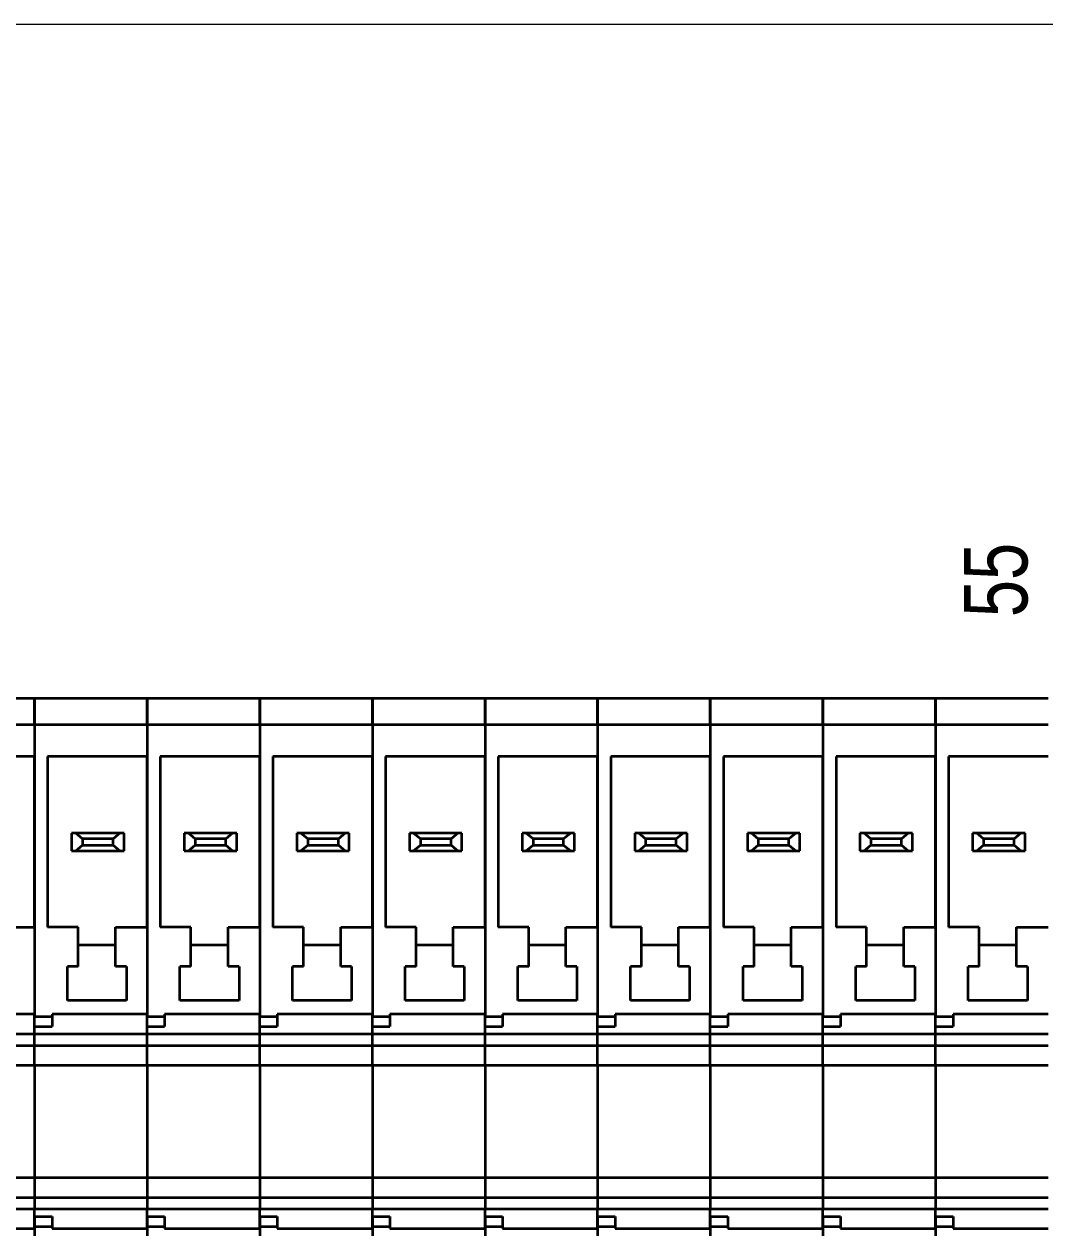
# Model space of a CAD drawing. Header units: millimetres. Extents: x 7 to 587, y 2 to 418.
# Drawn here: x 355.5 to 402.2, y 240.2 to 295.4 of the extents above; entities that cross this region are included whole.
import ezdxf
from ezdxf.enums import TextEntityAlignment as Align

# ---------------------------------------------------------------- set-up
doc = ezdxf.new("R2010")
doc.units = ezdxf.units.MM
doc.layers.add('GR1_01', color=7, linetype='Continuous')
doc.layers.add('GR1_16', color=7, linetype='Continuous')
doc.styles.add('HG丸ｺﾞｼｯｸM-PRO', font='')
doc.styles.get('HG丸ｺﾞｼｯｸM-PRO').set_extended_font_data('HG丸ｺﾞｼｯｸM-PRO')

# ---------------------------------------------------------------- blocks, each defined once
blk = doc.blocks.new('BLKF077')
at = {"layer": 'GR1_01', "color": 3, "linetype": 'Continuous', "lineweight": 35}
for p, q in [((371.4, 263.4), (371.4, 264.6)), ((371.4, 264.6), (376.55, 264.6)), ((376.55, 264.6), (376.55, 263.4)), ((371.4, 263.4), (371.4, 250.049)), ((371.4, 263.4), (376.55, 263.4)), ((376.55, 263.4), (376.55, 261.925)), ((372, 261.925), (372, 254.125)), ((376.55, 261.925), (372, 261.925)), ((376.55, 254.125), (376.55, 261.925)), ((373.095, 258.425), (373.095, 257.625)), ((373.284, 258.425), (373.095, 258.425)), ((373.595, 258.175), (373.284, 258.425)), ((375.306, 258.425), (373.284, 258.425)), ((375.306, 258.425), (374.995, 258.175)), ((375.495, 258.425), (375.306, 258.425)), ((375.495, 257.625), (375.495, 258.425)), ((373.284, 257.625), (373.595, 257.875)), ((373.595, 258.175), (373.595, 257.875)), ((374.995, 258.175), (373.595, 258.175)), ((373.595, 257.875), (374.995, 257.875)), ((374.995, 257.875), (374.995, 258.175)), ((374.995, 257.875), (375.306, 257.625)), ((373.095, 257.625), (373.284, 257.625)), ((373.284, 257.625), (375.306, 257.625)), ((375.306, 257.625), (375.495, 257.625)), ((373.4, 254.125), (372, 254.125)), ((373.4, 253.325), (373.4, 254.125)), ((375.1, 253.325), (375.1, 254.125)), ((375.1, 254.125), (376.55, 254.125)), ((376.55, 254.125), (376.55, 250.15)), ((373.4, 252.325), (373.4, 253.325)), ((373.4, 253.325), (375.1, 253.325)), ((375.1, 252.325), (375.1, 253.325)), ((372.9, 250.775), (372.9, 252.325)), ((373.4, 252.325), (372.9, 252.325)), ((375.6, 252.325), (375.1, 252.325)), ((375.6, 252.325), (375.6, 250.775)), ((375.6, 250.775), (372.9, 250.775)), ((372.2, 250.15), (372.2, 250.049)), ((376.55, 250.15), (372.2, 250.15)), ((376.55, 249.24), (376.55, 250.15)), ((371.4, 250.049), (372.2, 250.049)), ((371.4, 249.593), (371.4, 250.049)), ((371.4, 249.593), (372.2, 249.593)), ((371.4, 249.24), (371.4, 249.593)), ((372.2, 250.049), (372.2, 249.593)), ((371.4, 248.728), (371.4, 249.24)), ((376.55, 249.24), (371.4, 249.24)), ((376.55, 248.728), (376.55, 249.24)), ((371.4, 247.816), (371.4, 248.728)), ((371.4, 248.728), (376.55, 248.728)), ((376.55, 247.816), (376.55, 248.728)), ((371.4, 247.816), (371.4, 242.684)), ((371.4, 247.816), (376.55, 247.816)), ((376.55, 247.816), (376.55, 242.684)), ((371.4, 242.684), (371.4, 242.075)), ((371.4, 242.684), (376.55, 242.684)), ((376.55, 242.684), (376.55, 241.772)), ((371.4, 242.075), (371.4, 241.772)), ((371.4, 241.772), (371.4, 241.26)), ((371.4, 241.772), (376.55, 241.772)), ((371.4, 240.907), (371.4, 241.26)), ((371.4, 241.26), (376.55, 241.26)), ((376.55, 241.772), (376.55, 241.26)), ((376.55, 240.35), (376.55, 241.26)), ((371.4, 240.907), (371.4, 240.451)), ((371.4, 240.907), (372.2, 240.907)), ((372.2, 240.907), (372.2, 240.451)), ((371.4, 240.451), (372.2, 240.451)), ((371.4, 240.451), (371.4, 240.018)), ((372.2, 240.451), (372.2, 240.35)), ((372.2, 240.35), (376.55, 240.35)), ((376.55, 240.35), (376.55, 240.018))]:
    blk.add_line(p, q, dxfattribs=at)
blk = doc.blocks.new('BLKF078')
at = {"layer": 'GR1_01', "color": 3, "linetype": 'Continuous', "lineweight": 35}
for p, q in [((366.25, 263.4), (366.25, 264.6)), ((366.25, 264.6), (371.4, 264.6)), ((371.4, 264.6), (371.4, 263.4)), ((366.25, 263.4), (366.25, 250.049)), ((366.25, 263.4), (371.4, 263.4)), ((371.4, 263.4), (371.4, 261.925)), ((366.85, 261.925), (366.85, 254.125)), ((371.4, 261.925), (366.85, 261.925)), ((371.4, 254.125), (371.4, 261.925)), ((367.945, 258.425), (367.945, 257.625)), ((368.134, 258.425), (367.945, 258.425)), ((368.445, 258.175), (368.134, 258.425)), ((370.156, 258.425), (368.134, 258.425)), ((370.156, 258.425), (369.845, 258.175)), ((370.345, 258.425), (370.156, 258.425)), ((370.345, 257.625), (370.345, 258.425)), ((368.134, 257.625), (368.445, 257.875)), ((368.445, 258.175), (368.445, 257.875)), ((369.845, 258.175), (368.445, 258.175)), ((368.445, 257.875), (369.845, 257.875)), ((369.845, 257.875), (369.845, 258.175)), ((369.845, 257.875), (370.156, 257.625)), ((367.945, 257.625), (368.134, 257.625)), ((368.134, 257.625), (370.156, 257.625)), ((370.156, 257.625), (370.345, 257.625)), ((368.25, 254.125), (366.85, 254.125)), ((368.25, 253.325), (368.25, 254.125)), ((369.95, 253.325), (369.95, 254.125)), ((369.95, 254.125), (371.4, 254.125)), ((371.4, 254.125), (371.4, 250.15)), ((368.25, 252.325), (368.25, 253.325)), ((368.25, 253.325), (369.95, 253.325)), ((369.95, 252.325), (369.95, 253.325)), ((367.75, 250.775), (367.75, 252.325)), ((368.25, 252.325), (367.75, 252.325)), ((370.45, 252.325), (369.95, 252.325)), ((370.45, 252.325), (370.45, 250.775)), ((370.45, 250.775), (367.75, 250.775)), ((367.05, 250.15), (367.05, 250.049)), ((371.4, 250.15), (367.05, 250.15)), ((371.4, 249.24), (371.4, 250.15)), ((366.25, 250.049), (367.05, 250.049)), ((366.25, 249.593), (366.25, 250.049)), ((366.25, 249.593), (367.05, 249.593)), ((366.25, 249.24), (366.25, 249.593)), ((367.05, 250.049), (367.05, 249.593)), ((366.25, 248.728), (366.25, 249.24)), ((371.4, 249.24), (366.25, 249.24)), ((371.4, 248.728), (371.4, 249.24)), ((366.25, 247.816), (366.25, 248.728)), ((366.25, 248.728), (371.4, 248.728)), ((371.4, 247.816), (371.4, 248.728)), ((366.25, 247.816), (366.25, 242.684)), ((366.25, 247.816), (371.4, 247.816)), ((371.4, 247.816), (371.4, 242.684)), ((366.25, 242.684), (366.25, 242.075)), ((366.25, 242.684), (371.4, 242.684)), ((371.4, 242.684), (371.4, 241.772)), ((366.25, 242.075), (366.25, 241.772)), ((366.25, 241.772), (366.25, 241.26)), ((366.25, 241.772), (371.4, 241.772)), ((366.25, 240.907), (366.25, 241.26)), ((366.25, 241.26), (371.4, 241.26)), ((371.4, 241.772), (371.4, 241.26)), ((371.4, 240.35), (371.4, 241.26)), ((366.25, 240.907), (366.25, 240.451)), ((366.25, 240.907), (367.05, 240.907)), ((367.05, 240.907), (367.05, 240.451)), ((366.25, 240.451), (367.05, 240.451)), ((366.25, 240.451), (366.25, 240.018)), ((367.05, 240.451), (367.05, 240.35)), ((367.05, 240.35), (371.4, 240.35)), ((371.4, 240.35), (371.4, 240.018))]:
    blk.add_line(p, q, dxfattribs=at)
blk = doc.blocks.new('BLKF079')
at = {"layer": 'GR1_01', "color": 3, "linetype": 'Continuous', "lineweight": 35}
for p, q in [((361.1, 263.4), (361.1, 264.6)), ((361.1, 264.6), (366.25, 264.6)), ((366.25, 264.6), (366.25, 263.4)), ((361.1, 263.4), (361.1, 250.049)), ((361.1, 263.4), (366.25, 263.4)), ((366.25, 263.4), (366.25, 261.925)), ((361.7, 261.925), (361.7, 254.125)), ((366.25, 261.925), (361.7, 261.925)), ((366.25, 254.125), (366.25, 261.925)), ((362.795, 258.425), (362.795, 257.625)), ((362.984, 258.425), (362.795, 258.425)), ((363.295, 258.175), (362.984, 258.425)), ((365.006, 258.425), (362.984, 258.425)), ((365.006, 258.425), (364.695, 258.175)), ((365.195, 258.425), (365.006, 258.425)), ((365.195, 257.625), (365.195, 258.425)), ((362.984, 257.625), (363.295, 257.875)), ((363.295, 258.175), (363.295, 257.875)), ((364.695, 258.175), (363.295, 258.175)), ((363.295, 257.875), (364.695, 257.875)), ((364.695, 257.875), (364.695, 258.175)), ((364.695, 257.875), (365.006, 257.625)), ((362.795, 257.625), (362.984, 257.625)), ((362.984, 257.625), (365.006, 257.625)), ((365.006, 257.625), (365.195, 257.625)), ((363.1, 254.125), (361.7, 254.125)), ((363.1, 253.325), (363.1, 254.125)), ((364.8, 253.325), (364.8, 254.125)), ((364.8, 254.125), (366.25, 254.125)), ((366.25, 254.125), (366.25, 250.15)), ((363.1, 252.325), (363.1, 253.325)), ((363.1, 253.325), (364.8, 253.325)), ((364.8, 252.325), (364.8, 253.325)), ((362.6, 250.775), (362.6, 252.325)), ((363.1, 252.325), (362.6, 252.325)), ((365.3, 252.325), (364.8, 252.325)), ((365.3, 252.325), (365.3, 250.775)), ((365.3, 250.775), (362.6, 250.775)), ((361.9, 250.15), (361.9, 250.049)), ((366.25, 250.15), (361.9, 250.15)), ((366.25, 249.24), (366.25, 250.15)), ((361.1, 250.049), (361.9, 250.049)), ((361.1, 249.593), (361.1, 250.049)), ((361.1, 249.593), (361.9, 249.593)), ((361.1, 249.24), (361.1, 249.593)), ((361.9, 250.049), (361.9, 249.593)), ((361.1, 248.728), (361.1, 249.24)), ((366.25, 249.24), (361.1, 249.24)), ((366.25, 248.728), (366.25, 249.24)), ((361.1, 247.816), (361.1, 248.728)), ((361.1, 248.728), (366.25, 248.728)), ((366.25, 247.816), (366.25, 248.728)), ((361.1, 247.816), (361.1, 242.684)), ((361.1, 247.816), (366.25, 247.816)), ((366.25, 247.816), (366.25, 242.684)), ((361.1, 242.684), (361.1, 242.075)), ((361.1, 242.684), (366.25, 242.684)), ((366.25, 242.684), (366.25, 241.772)), ((361.1, 242.075), (361.1, 241.772)), ((361.1, 241.772), (361.1, 241.26)), ((361.1, 241.772), (366.25, 241.772)), ((361.1, 240.907), (361.1, 241.26)), ((361.1, 241.26), (366.25, 241.26)), ((366.25, 241.772), (366.25, 241.26)), ((366.25, 240.35), (366.25, 241.26)), ((361.1, 240.907), (361.1, 240.451)), ((361.1, 240.907), (361.9, 240.907)), ((361.9, 240.907), (361.9, 240.451)), ((361.1, 240.451), (361.9, 240.451)), ((361.1, 240.451), (361.1, 240.018)), ((361.9, 240.451), (361.9, 240.35)), ((361.9, 240.35), (366.25, 240.35)), ((366.25, 240.35), (366.25, 240.018))]:
    blk.add_line(p, q, dxfattribs=at)
blk = doc.blocks.new('BLKF080')
at = {"layer": 'GR1_01', "color": 3, "linetype": 'Continuous', "lineweight": 35}
for p, q in [((355.95, 263.4), (355.95, 264.6)), ((355.95, 264.6), (361.1, 264.6)), ((361.1, 264.6), (361.1, 263.4)), ((355.95, 263.4), (355.95, 250.049)), ((355.95, 263.4), (361.1, 263.4)), ((361.1, 263.4), (361.1, 261.925)), ((356.55, 261.925), (356.55, 254.125)), ((361.1, 261.925), (356.55, 261.925)), ((361.1, 254.125), (361.1, 261.925)), ((357.645, 258.425), (357.645, 257.625)), ((357.834, 258.425), (357.645, 258.425)), ((358.145, 258.175), (357.834, 258.425)), ((359.856, 258.425), (357.834, 258.425)), ((359.856, 258.425), (359.545, 258.175)), ((360.045, 258.425), (359.856, 258.425)), ((360.045, 257.625), (360.045, 258.425)), ((357.834, 257.625), (358.145, 257.875)), ((358.145, 258.175), (358.145, 257.875)), ((359.545, 258.175), (358.145, 258.175)), ((358.145, 257.875), (359.545, 257.875)), ((359.545, 257.875), (359.545, 258.175)), ((359.545, 257.875), (359.856, 257.625)), ((357.645, 257.625), (357.834, 257.625)), ((357.834, 257.625), (359.856, 257.625)), ((359.856, 257.625), (360.045, 257.625)), ((357.95, 254.125), (356.55, 254.125)), ((357.95, 253.325), (357.95, 254.125)), ((359.65, 253.325), (359.65, 254.125)), ((359.65, 254.125), (361.1, 254.125)), ((361.1, 254.125), (361.1, 250.15)), ((357.95, 252.325), (357.95, 253.325)), ((357.95, 253.325), (359.65, 253.325)), ((359.65, 252.325), (359.65, 253.325)), ((357.45, 250.775), (357.45, 252.325)), ((357.95, 252.325), (357.45, 252.325)), ((360.15, 252.325), (359.65, 252.325)), ((360.15, 252.325), (360.15, 250.775)), ((360.15, 250.775), (357.45, 250.775)), ((356.75, 250.15), (356.75, 250.049)), ((361.1, 250.15), (356.75, 250.15)), ((361.1, 249.24), (361.1, 250.15)), ((355.95, 250.049), (356.75, 250.049)), ((355.95, 249.593), (355.95, 250.049)), ((355.95, 249.593), (356.75, 249.593)), ((355.95, 249.24), (355.95, 249.593)), ((356.75, 250.049), (356.75, 249.593)), ((355.95, 248.728), (355.95, 249.24)), ((361.1, 249.24), (355.95, 249.24)), ((361.1, 248.728), (361.1, 249.24)), ((355.95, 247.816), (355.95, 248.728)), ((355.95, 248.728), (361.1, 248.728)), ((361.1, 247.816), (361.1, 248.728)), ((355.95, 247.816), (355.95, 242.684)), ((355.95, 247.816), (361.1, 247.816)), ((361.1, 247.816), (361.1, 242.684)), ((355.95, 242.684), (355.95, 242.075)), ((355.95, 242.684), (361.1, 242.684)), ((361.1, 242.684), (361.1, 241.772)), ((355.95, 242.075), (355.95, 241.772)), ((355.95, 241.772), (355.95, 241.26)), ((355.95, 241.772), (361.1, 241.772)), ((355.95, 240.907), (355.95, 241.26)), ((355.95, 241.26), (361.1, 241.26)), ((361.1, 241.772), (361.1, 241.26)), ((361.1, 240.35), (361.1, 241.26)), ((355.95, 240.907), (355.95, 240.451)), ((355.95, 240.907), (356.75, 240.907)), ((356.75, 240.907), (356.75, 240.451)), ((355.95, 240.451), (356.75, 240.451)), ((355.95, 240.451), (355.95, 240.018)), ((356.75, 240.451), (356.75, 240.35)), ((356.75, 240.35), (361.1, 240.35)), ((361.1, 240.35), (361.1, 240.018))]:
    blk.add_line(p, q, dxfattribs=at)
blk = doc.blocks.new('BLKF081')
at = {"layer": 'GR1_01', "color": 3, "linetype": 'Continuous', "lineweight": 35}
for p, q in [((350.8, 264.6), (355.95, 264.6)), ((355.95, 264.6), (355.95, 263.4)), ((350.8, 263.4), (355.95, 263.4)), ((355.95, 263.4), (355.95, 261.925)), ((355.95, 261.925), (351.4, 261.925)), ((355.95, 254.125), (355.95, 261.925)), ((354.5, 254.125), (355.95, 254.125)), ((355.95, 254.125), (355.95, 250.15)), ((355.95, 250.15), (351.6, 250.15)), ((355.95, 249.24), (355.95, 250.15)), ((355.95, 249.24), (350.8, 249.24)), ((355.95, 248.728), (355.95, 249.24)), ((350.8, 248.728), (355.95, 248.728)), ((355.95, 247.816), (355.95, 248.728)), ((350.8, 247.816), (355.95, 247.816)), ((355.95, 247.816), (355.95, 242.684)), ((350.8, 242.684), (355.95, 242.684)), ((355.95, 242.684), (355.95, 241.772)), ((350.8, 241.772), (355.95, 241.772)), ((350.8, 241.26), (355.95, 241.26)), ((355.95, 241.772), (355.95, 241.26)), ((355.95, 240.35), (355.95, 241.26)), ((351.6, 240.35), (355.95, 240.35)), ((355.95, 240.35), (355.95, 240.018))]:
    blk.add_line(p, q, dxfattribs=at)
blk = doc.blocks.new('BLKF076')
at = {"layer": 'GR1_01', "color": 3, "linetype": 'Continuous', "lineweight": 35}
for name in ['BLKF081', 'BLKF080', 'BLKF079', 'BLKF078', 'BLKF077']:
    blk.add_blockref(name, (0, 0), dxfattribs=at)
blk = doc.blocks.new('BLKF088')
at = {"layer": 'GR1_01', "color": 3, "linetype": 'Continuous', "lineweight": 35}
for p, q in [((397.15, 263.4), (397.15, 264.6)), ((397.15, 264.6), (402.3, 264.6)), ((397.15, 263.4), (397.15, 250.049)), ((397.15, 263.4), (402.3, 263.4)), ((397.75, 261.925), (397.75, 254.125)), ((402.3, 261.925), (397.75, 261.925)), ((398.845, 258.425), (398.845, 257.625)), ((399.034, 258.425), (398.845, 258.425)), ((399.345, 258.175), (399.034, 258.425)), ((401.056, 258.425), (399.034, 258.425)), ((401.056, 258.425), (400.745, 258.175)), ((401.245, 258.425), (401.056, 258.425)), ((401.245, 257.625), (401.245, 258.425)), ((399.034, 257.625), (399.345, 257.875)), ((399.345, 258.175), (399.345, 257.875)), ((400.745, 258.175), (399.345, 258.175)), ((399.345, 257.875), (400.745, 257.875)), ((400.745, 257.875), (400.745, 258.175)), ((400.745, 257.875), (401.056, 257.625)), ((398.845, 257.625), (399.034, 257.625)), ((399.034, 257.625), (401.056, 257.625)), ((401.056, 257.625), (401.245, 257.625)), ((399.15, 254.125), (397.75, 254.125)), ((399.15, 253.325), (399.15, 254.125)), ((400.85, 253.325), (400.85, 254.125)), ((400.85, 254.125), (402.3, 254.125)), ((399.15, 252.325), (399.15, 253.325)), ((399.15, 253.325), (400.85, 253.325)), ((400.85, 252.325), (400.85, 253.325)), ((398.65, 250.775), (398.65, 252.325)), ((399.15, 252.325), (398.65, 252.325)), ((401.35, 252.325), (400.85, 252.325)), ((401.35, 252.325), (401.35, 250.775)), ((401.35, 250.775), (398.65, 250.775)), ((397.95, 250.15), (397.95, 250.049)), ((402.3, 250.15), (397.95, 250.15)), ((397.15, 250.049), (397.95, 250.049)), ((397.15, 249.593), (397.15, 250.049)), ((397.15, 249.593), (397.95, 249.593)), ((397.15, 249.24), (397.15, 249.593)), ((397.95, 250.049), (397.95, 249.593)), ((397.15, 248.728), (397.15, 249.24)), ((402.3, 249.24), (397.15, 249.24)), ((397.15, 247.816), (397.15, 248.728)), ((397.15, 248.728), (402.3, 248.728)), ((397.15, 247.816), (397.15, 242.684)), ((397.15, 247.816), (402.3, 247.816)), ((397.15, 242.684), (397.15, 242.075)), ((397.15, 242.684), (402.3, 242.684)), ((397.15, 242.075), (397.15, 241.772)), ((397.15, 241.772), (397.15, 241.26)), ((397.15, 241.772), (402.3, 241.772)), ((397.15, 240.907), (397.15, 241.26)), ((397.15, 241.26), (402.3, 241.26)), ((397.15, 240.907), (397.15, 240.451)), ((397.15, 240.907), (397.95, 240.907)), ((397.95, 240.907), (397.95, 240.451)), ((397.15, 240.451), (397.95, 240.451)), ((397.15, 240.451), (397.15, 240.018)), ((397.95, 240.451), (397.95, 240.35)), ((397.95, 240.35), (402.3, 240.35))]:
    blk.add_line(p, q, dxfattribs=at)
blk = doc.blocks.new('BLKF089')
at = {"layer": 'GR1_01', "color": 3, "linetype": 'Continuous', "lineweight": 35}
for p, q in [((392, 263.4), (392, 264.6)), ((392, 264.6), (397.15, 264.6)), ((397.15, 264.6), (397.15, 263.4)), ((392, 263.4), (392, 250.049)), ((392, 263.4), (397.15, 263.4)), ((397.15, 263.4), (397.15, 261.925)), ((392.6, 261.925), (392.6, 254.125)), ((397.15, 261.925), (392.6, 261.925)), ((397.15, 254.125), (397.15, 261.925)), ((393.695, 258.425), (393.695, 257.625)), ((393.884, 258.425), (393.695, 258.425)), ((394.195, 258.175), (393.884, 258.425)), ((395.906, 258.425), (393.884, 258.425)), ((395.906, 258.425), (395.595, 258.175)), ((396.095, 258.425), (395.906, 258.425)), ((396.095, 257.625), (396.095, 258.425)), ((393.884, 257.625), (394.195, 257.875)), ((394.195, 258.175), (394.195, 257.875)), ((395.595, 258.175), (394.195, 258.175)), ((394.195, 257.875), (395.595, 257.875)), ((395.595, 257.875), (395.595, 258.175)), ((395.595, 257.875), (395.906, 257.625)), ((393.695, 257.625), (393.884, 257.625)), ((393.884, 257.625), (395.906, 257.625)), ((395.906, 257.625), (396.095, 257.625)), ((394, 254.125), (392.6, 254.125)), ((394, 253.325), (394, 254.125)), ((395.7, 253.325), (395.7, 254.125)), ((395.7, 254.125), (397.15, 254.125)), ((397.15, 254.125), (397.15, 250.15)), ((394, 252.325), (394, 253.325)), ((394, 253.325), (395.7, 253.325)), ((395.7, 252.325), (395.7, 253.325)), ((393.5, 250.775), (393.5, 252.325)), ((394, 252.325), (393.5, 252.325)), ((396.2, 252.325), (395.7, 252.325)), ((396.2, 252.325), (396.2, 250.775)), ((396.2, 250.775), (393.5, 250.775)), ((392.8, 250.15), (392.8, 250.049)), ((397.15, 250.15), (392.8, 250.15)), ((397.15, 249.24), (397.15, 250.15)), ((392, 250.049), (392.8, 250.049)), ((392, 249.593), (392, 250.049)), ((392, 249.593), (392.8, 249.593)), ((392, 249.24), (392, 249.593)), ((392.8, 250.049), (392.8, 249.593)), ((392, 248.728), (392, 249.24)), ((397.15, 249.24), (392, 249.24)), ((397.15, 248.728), (397.15, 249.24)), ((392, 247.816), (392, 248.728)), ((392, 248.728), (397.15, 248.728)), ((397.15, 247.816), (397.15, 248.728)), ((392, 247.816), (392, 242.684)), ((392, 247.816), (397.15, 247.816)), ((397.15, 247.816), (397.15, 242.684)), ((392, 242.684), (392, 242.075)), ((392, 242.684), (397.15, 242.684)), ((397.15, 242.684), (397.15, 241.772)), ((392, 242.075), (392, 241.772)), ((392, 241.772), (392, 241.26)), ((392, 241.772), (397.15, 241.772)), ((392, 240.907), (392, 241.26)), ((392, 241.26), (397.15, 241.26)), ((397.15, 241.772), (397.15, 241.26)), ((397.15, 240.35), (397.15, 241.26)), ((392, 240.907), (392, 240.451)), ((392, 240.907), (392.8, 240.907)), ((392.8, 240.907), (392.8, 240.451)), ((392, 240.451), (392.8, 240.451)), ((392, 240.451), (392, 240.018)), ((392.8, 240.451), (392.8, 240.35)), ((392.8, 240.35), (397.15, 240.35)), ((397.15, 240.35), (397.15, 240.018))]:
    blk.add_line(p, q, dxfattribs=at)
blk = doc.blocks.new('BLKF090')
at = {"layer": 'GR1_01', "color": 3, "linetype": 'Continuous', "lineweight": 35}
for p, q in [((386.85, 263.4), (386.85, 264.6)), ((386.85, 264.6), (392, 264.6)), ((392, 264.6), (392, 263.4)), ((386.85, 263.4), (386.85, 250.049)), ((386.85, 263.4), (392, 263.4)), ((392, 263.4), (392, 261.925)), ((387.45, 261.925), (387.45, 254.125)), ((392, 261.925), (387.45, 261.925)), ((392, 254.125), (392, 261.925)), ((388.545, 258.425), (388.545, 257.625)), ((388.734, 258.425), (388.545, 258.425)), ((389.045, 258.175), (388.734, 258.425)), ((390.756, 258.425), (388.734, 258.425)), ((390.756, 258.425), (390.445, 258.175)), ((390.945, 258.425), (390.756, 258.425)), ((390.945, 257.625), (390.945, 258.425)), ((388.734, 257.625), (389.045, 257.875)), ((389.045, 258.175), (389.045, 257.875)), ((390.445, 258.175), (389.045, 258.175)), ((389.045, 257.875), (390.445, 257.875)), ((390.445, 257.875), (390.445, 258.175)), ((390.445, 257.875), (390.756, 257.625)), ((388.545, 257.625), (388.734, 257.625)), ((388.734, 257.625), (390.756, 257.625)), ((390.756, 257.625), (390.945, 257.625)), ((388.85, 254.125), (387.45, 254.125)), ((388.85, 253.325), (388.85, 254.125)), ((390.55, 253.325), (390.55, 254.125)), ((390.55, 254.125), (392, 254.125)), ((392, 254.125), (392, 250.15)), ((388.85, 252.325), (388.85, 253.325)), ((388.85, 253.325), (390.55, 253.325)), ((390.55, 252.325), (390.55, 253.325)), ((388.35, 250.775), (388.35, 252.325)), ((388.85, 252.325), (388.35, 252.325)), ((391.05, 252.325), (390.55, 252.325)), ((391.05, 252.325), (391.05, 250.775)), ((391.05, 250.775), (388.35, 250.775)), ((387.65, 250.15), (387.65, 250.049)), ((392, 250.15), (387.65, 250.15)), ((392, 249.24), (392, 250.15)), ((386.85, 250.049), (387.65, 250.049)), ((386.85, 249.593), (386.85, 250.049)), ((386.85, 249.593), (387.65, 249.593)), ((386.85, 249.24), (386.85, 249.593)), ((387.65, 250.049), (387.65, 249.593)), ((386.85, 248.728), (386.85, 249.24)), ((392, 249.24), (386.85, 249.24)), ((392, 248.728), (392, 249.24)), ((386.85, 247.816), (386.85, 248.728)), ((386.85, 248.728), (392, 248.728)), ((392, 247.816), (392, 248.728)), ((386.85, 247.816), (386.85, 242.684)), ((386.85, 247.816), (392, 247.816)), ((392, 247.816), (392, 242.684)), ((386.85, 242.684), (386.85, 242.075)), ((386.85, 242.684), (392, 242.684)), ((392, 242.684), (392, 241.772)), ((386.85, 242.075), (386.85, 241.772)), ((386.85, 241.772), (386.85, 241.26)), ((386.85, 241.772), (392, 241.772)), ((386.85, 240.907), (386.85, 241.26)), ((386.85, 241.26), (392, 241.26)), ((392, 241.772), (392, 241.26)), ((392, 240.35), (392, 241.26)), ((386.85, 240.907), (386.85, 240.451)), ((386.85, 240.907), (387.65, 240.907)), ((387.65, 240.907), (387.65, 240.451)), ((386.85, 240.451), (387.65, 240.451)), ((386.85, 240.451), (386.85, 240.018)), ((387.65, 240.451), (387.65, 240.35)), ((387.65, 240.35), (392, 240.35)), ((392, 240.35), (392, 240.018))]:
    blk.add_line(p, q, dxfattribs=at)
blk = doc.blocks.new('BLKF091')
at = {"layer": 'GR1_01', "color": 3, "linetype": 'Continuous', "lineweight": 35}
for p, q in [((381.7, 263.4), (381.7, 264.6)), ((381.7, 264.6), (386.85, 264.6)), ((386.85, 264.6), (386.85, 263.4)), ((381.7, 263.4), (381.7, 250.049)), ((381.7, 263.4), (386.85, 263.4)), ((386.85, 263.4), (386.85, 261.925)), ((382.3, 261.925), (382.3, 254.125)), ((386.85, 261.925), (382.3, 261.925)), ((386.85, 254.125), (386.85, 261.925)), ((383.395, 258.425), (383.395, 257.625)), ((383.584, 258.425), (383.395, 258.425)), ((383.895, 258.175), (383.584, 258.425)), ((385.606, 258.425), (383.584, 258.425)), ((385.606, 258.425), (385.295, 258.175)), ((385.795, 258.425), (385.606, 258.425)), ((385.795, 257.625), (385.795, 258.425)), ((383.584, 257.625), (383.895, 257.875)), ((383.895, 258.175), (383.895, 257.875)), ((385.295, 258.175), (383.895, 258.175)), ((383.895, 257.875), (385.295, 257.875)), ((385.295, 257.875), (385.295, 258.175)), ((385.295, 257.875), (385.606, 257.625)), ((383.395, 257.625), (383.584, 257.625)), ((383.584, 257.625), (385.606, 257.625)), ((385.606, 257.625), (385.795, 257.625)), ((383.7, 254.125), (382.3, 254.125)), ((383.7, 253.325), (383.7, 254.125)), ((385.4, 253.325), (385.4, 254.125)), ((385.4, 254.125), (386.85, 254.125)), ((386.85, 254.125), (386.85, 250.15)), ((383.7, 252.325), (383.7, 253.325)), ((383.7, 253.325), (385.4, 253.325)), ((385.4, 252.325), (385.4, 253.325)), ((383.2, 250.775), (383.2, 252.325)), ((383.7, 252.325), (383.2, 252.325)), ((385.9, 252.325), (385.4, 252.325)), ((385.9, 252.325), (385.9, 250.775)), ((385.9, 250.775), (383.2, 250.775)), ((382.5, 250.15), (382.5, 250.049)), ((386.85, 250.15), (382.5, 250.15)), ((386.85, 249.24), (386.85, 250.15)), ((381.7, 250.049), (382.5, 250.049)), ((381.7, 249.593), (381.7, 250.049)), ((381.7, 249.593), (382.5, 249.593)), ((381.7, 249.24), (381.7, 249.593)), ((382.5, 250.049), (382.5, 249.593)), ((381.7, 248.728), (381.7, 249.24)), ((386.85, 249.24), (381.7, 249.24)), ((386.85, 248.728), (386.85, 249.24)), ((381.7, 247.816), (381.7, 248.728)), ((381.7, 248.728), (386.85, 248.728)), ((386.85, 247.816), (386.85, 248.728)), ((381.7, 247.816), (381.7, 242.684)), ((381.7, 247.816), (386.85, 247.816)), ((386.85, 247.816), (386.85, 242.684)), ((381.7, 242.684), (381.7, 242.075)), ((381.7, 242.684), (386.85, 242.684)), ((386.85, 242.684), (386.85, 241.772)), ((381.7, 242.075), (381.7, 241.772)), ((381.7, 241.772), (381.7, 241.26)), ((381.7, 241.772), (386.85, 241.772)), ((381.7, 240.907), (381.7, 241.26)), ((381.7, 241.26), (386.85, 241.26)), ((386.85, 241.772), (386.85, 241.26)), ((386.85, 240.35), (386.85, 241.26)), ((381.7, 240.907), (381.7, 240.451)), ((381.7, 240.907), (382.5, 240.907)), ((382.5, 240.907), (382.5, 240.451)), ((381.7, 240.451), (382.5, 240.451)), ((381.7, 240.451), (381.7, 240.018)), ((382.5, 240.451), (382.5, 240.35)), ((382.5, 240.35), (386.85, 240.35)), ((386.85, 240.35), (386.85, 240.018))]:
    blk.add_line(p, q, dxfattribs=at)
blk = doc.blocks.new('BLKF092')
at = {"layer": 'GR1_01', "color": 3, "linetype": 'Continuous', "lineweight": 35}
for p, q in [((376.55, 263.4), (376.55, 264.6)), ((376.55, 264.6), (381.7, 264.6)), ((381.7, 264.6), (381.7, 263.4)), ((376.55, 263.4), (376.55, 250.049)), ((376.55, 263.4), (381.7, 263.4)), ((381.7, 263.4), (381.7, 261.925)), ((377.15, 261.925), (377.15, 254.125)), ((381.7, 261.925), (377.15, 261.925)), ((381.7, 254.125), (381.7, 261.925)), ((378.245, 258.425), (378.245, 257.625)), ((378.434, 258.425), (378.245, 258.425)), ((378.745, 258.175), (378.434, 258.425)), ((380.456, 258.425), (378.434, 258.425)), ((380.456, 258.425), (380.145, 258.175)), ((380.645, 258.425), (380.456, 258.425)), ((380.645, 257.625), (380.645, 258.425)), ((378.434, 257.625), (378.745, 257.875)), ((378.745, 258.175), (378.745, 257.875)), ((380.145, 258.175), (378.745, 258.175)), ((378.745, 257.875), (380.145, 257.875)), ((380.145, 257.875), (380.145, 258.175)), ((380.145, 257.875), (380.456, 257.625)), ((378.245, 257.625), (378.434, 257.625)), ((378.434, 257.625), (380.456, 257.625)), ((380.456, 257.625), (380.645, 257.625)), ((378.55, 254.125), (377.15, 254.125)), ((378.55, 253.325), (378.55, 254.125)), ((380.25, 253.325), (380.25, 254.125)), ((380.25, 254.125), (381.7, 254.125)), ((381.7, 254.125), (381.7, 250.15)), ((378.55, 252.325), (378.55, 253.325)), ((378.55, 253.325), (380.25, 253.325)), ((380.25, 252.325), (380.25, 253.325)), ((378.05, 250.775), (378.05, 252.325)), ((378.55, 252.325), (378.05, 252.325)), ((380.75, 252.325), (380.25, 252.325)), ((380.75, 252.325), (380.75, 250.775)), ((380.75, 250.775), (378.05, 250.775)), ((377.35, 250.15), (377.35, 250.049)), ((381.7, 250.15), (377.35, 250.15)), ((381.7, 249.24), (381.7, 250.15)), ((376.55, 250.049), (377.35, 250.049)), ((376.55, 249.593), (376.55, 250.049)), ((376.55, 249.593), (377.35, 249.593)), ((376.55, 249.24), (376.55, 249.593)), ((377.35, 250.049), (377.35, 249.593)), ((376.55, 248.728), (376.55, 249.24)), ((381.7, 249.24), (376.55, 249.24)), ((381.7, 248.728), (381.7, 249.24)), ((376.55, 247.816), (376.55, 248.728)), ((376.55, 248.728), (381.7, 248.728)), ((381.7, 247.816), (381.7, 248.728)), ((376.55, 247.816), (376.55, 242.684)), ((376.55, 247.816), (381.7, 247.816)), ((381.7, 247.816), (381.7, 242.684)), ((376.55, 242.684), (376.55, 242.075)), ((376.55, 242.684), (381.7, 242.684)), ((381.7, 242.684), (381.7, 241.772)), ((376.55, 242.075), (376.55, 241.772)), ((376.55, 241.772), (376.55, 241.26)), ((376.55, 241.772), (381.7, 241.772)), ((376.55, 240.907), (376.55, 241.26)), ((376.55, 241.26), (381.7, 241.26)), ((381.7, 241.772), (381.7, 241.26)), ((381.7, 240.35), (381.7, 241.26)), ((376.55, 240.907), (376.55, 240.451)), ((376.55, 240.907), (377.35, 240.907)), ((377.35, 240.907), (377.35, 240.451)), ((376.55, 240.451), (377.35, 240.451)), ((376.55, 240.451), (376.55, 240.018)), ((377.35, 240.451), (377.35, 240.35)), ((377.35, 240.35), (381.7, 240.35)), ((381.7, 240.35), (381.7, 240.018))]:
    blk.add_line(p, q, dxfattribs=at)
blk = doc.blocks.new('BLKF087')
at = {"layer": 'GR1_01', "color": 3, "linetype": 'Continuous', "lineweight": 35}
for name in ['BLKF092', 'BLKF091', 'BLKF090', 'BLKF089', 'BLKF088']:
    blk.add_blockref(name, (0, 0), dxfattribs=at)

msp = doc.modelspace()

# ---------------------------------------------------------------- linework, layer by layer
at = {"layer": 'GR1_16', "color": 4, "linetype": 'Continuous', "lineweight": 13}
msp.add_line((102.5, 295.406), (482.5, 295.406), dxfattribs=at)

# ---------------------------------------------------------------- block references
at = {"layer": 'GR1_01', "color": 3, "linetype": 'Continuous', "lineweight": 35}
for name in ['BLKF076', 'BLKF087']:
    msp.add_blockref(name, (0, 0), dxfattribs=at)

# ---------------------------------------------------------------- texts
at = {"layer": 'GR1_16', "color": 3, "linetype": 'Continuous', "lineweight": 35, "style": 'HG丸ｺﾞｼｯｸM-PRO', "width": 0.784542}
msp.add_text('55', height=2.9091, rotation=90, dxfattribs=at).set_placement((399.9, 270), align=Align.MIDDLE_CENTER)

doc.saveas('drawing.dxf')
